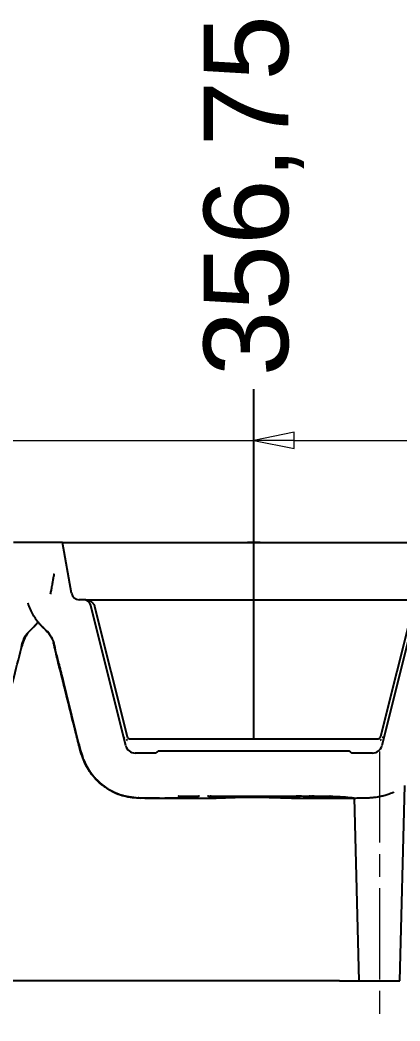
# Model space of a CAD drawing. Header units: millimetres. Extents: x 0 to 1486, y 0 to 1051.
# Drawn here: x 270.2 to 299.7, y 502.2 to 579.9 of the extents above; entities that cross this region are included whole.
import ezdxf

# ---------------------------------------------------------------- set-up
doc = ezdxf.new("R2010")
doc.units = ezdxf.units.MM
doc.header["$LTSCALE"] = 1.25
doc.linetypes.add('CHAIN', pattern=[0.3543, 0.2362, -0.0295, 0.0591, -0.0295])
for name, color, linetype, lineweight, true_color in [('Bemaßungen(DIN)', 7, 'Continuous', 5, 0x262659), ('Mittellinie(DIN)', 7, 'CHAIN', 15, 0x262659), ('Schraffur', 7, 'Continuous', 9, 0x1e1e47), ('Sichtbare Kanten(DIN)', 7, 'Continuous', 25, 0x262659)]:
    doc.layers.add(name, color=color, linetype=linetype, lineweight=lineweight, true_color=true_color)
doc.styles.add('Aktuell-DINGroßer Text', font='arial.ttf')
doc.dimstyles.new('STANDARD-DIN', dxfattribs={"dimscale": 1.25, "dimtxt": 5.25, "dimasz": 2.5, "dimexe": 3.175, "dimexo": 0, "dimgap": 0.8, "dimtad": 1, "dimrnd": 1e-08, "dimtxsty": 'Aktuell-DINGroßer Text', "dimcen": 0.09, "dimdle": 10, "dimclrd": 256, "dimclre": 256, "dimclrt": 256, "dimazin": 2, "dimtfac": 0.666667, "dimtmove": 0, "dimatfit": 3, "dimfxl": 1, "dimtolj": 1, "dimlwd": 25, "dimlwe": 25, "dimarcsym": 0})

# ---------------------------------------------------------------- blocks, each defined once
blk = doc.blocks.new('*D127')
at = {"layer": 'Bemaßungen(DIN)', "color": 250, "linetype": 'Continuous', "lineweight": 25, "true_color": 0x3f3f3f, "transparency": 16777216}
blk.add_line((288.388, 524.094), (288.388, 551.23), dxfattribs=at)
at = {"layer": 'Defpoints', "color": 0, "linetype": 'Continuous', "transparency": 16777216}
for p in [(288.388, 551.23), (645.138, 539.324), (288.388, 524.094)]:
    blk.add_point(p, dxfattribs=at)
at = {"layer": 'Bemaßungen(DIN)', "color": 179, "linetype": 'Continuous', "lineweight": 25, "true_color": 0x262659, "transparency": 16777216, "insert": (288.388, 552.23), "char_height": 6.5625, "attachment_point": 4, "rotation": 90, "style": 'Aktuell-DINGroßer Text'}
blk.add_mtext('\\A1;356,75', dxfattribs=at)
blk = doc.blocks.new('*D128')
at = {"layer": 'Bemaßungen(DIN)', "color": 250, "linetype": 'Continuous', "lineweight": 25, "true_color": 0x3f3f3f, "transparency": 16777216}
blk.add_line((254.888, 524.094), (254.888, 551.23), dxfattribs=at)
at = {"layer": 'Defpoints', "color": 0, "linetype": 'Continuous', "transparency": 16777216}
for p in [(254.888, 551.23), (645.138, 539.324), (254.888, 524.094)]:
    blk.add_point(p, dxfattribs=at)
at = {"layer": 'Bemaßungen(DIN)', "color": 179, "linetype": 'Continuous', "lineweight": 25, "true_color": 0x262659, "transparency": 16777216, "insert": (254.888, 552.23), "char_height": 6.5625, "attachment_point": 4, "rotation": 90, "style": 'Aktuell-DINGroßer Text'}
blk.add_mtext('\\A1;390,25', dxfattribs=at)
blk = doc.blocks.new('2DTransSymbol3')
at = {"layer": 'Bemaßungen(DIN)'}
for p, q in [((233.211, 438.309), (230.711, 437.809)), ((233.211, 437.309), (233.211, 438.309)), ((206.411, 437.809), (230.711, 437.809)), ((233.211, 437.809), (230.711, 437.809)), ((230.711, 437.809), (233.211, 437.309)), ((233.211, 437.809), (257.511, 437.809))]:
    blk.add_line(p, q, dxfattribs=at)
at = {"layer": 'Bemaßungen(DIN)', "flags": 128}
blk.add_lwpolyline([(233.211, 438.309), (230.711, 437.809), (233.211, 437.309), (233.211, 438.309)], dxfattribs=at)
at = {"layer": 'Bemaßungen(DIN)'}
blk.add_solid([(233.211, 438.309), (230.711, 437.809), (233.211, 437.309), (233.211, 438.309)], dxfattribs=at)

msp = doc.modelspace()

# ---------------------------------------------------------------- hatches: boundary and pattern name
at = {"layer": 'Schraffur'}
h = msp.add_hatch(dxfattribs=at)
h.set_pattern_fill('ANSI31', color=256, scale=31.75, style=0)
h.set_pattern_definition([(45, (0, 0), (-2.80633, 2.80633), [])])
h.paths.add_polyline_path([(288.488, 539.329), (288.288, 539.329), (288.288, 539.324), (288.488, 539.324)])

# ---------------------------------------------------------------- linework, layer by layer
at = {"layer": 'Mittellinie(DIN)', "ltscale": 23.990969}
msp.add_line((298.138, 523.125), (298.138, 502.199), dxfattribs=at)
at = {"layer": 'Sichtbare Kanten(DIN)'}
for p, q in [((273.538, 539.324), (269.738, 539.324)), ((273.538, 539.324), (274.326, 539.324)), ((274.232, 535.39), (273.538, 539.324)), ((274.326, 539.324), (288.238, 539.324)), ((288.888, 539.334), (287.888, 539.334)), ((287.888, 539.324), (287.888, 539.334)), ((288.238, 539.329), (288.288, 539.329)), ((288.238, 539.324), (288.238, 539.329)), ((288.288, 539.324), (288.238, 539.324)), ((288.488, 539.329), (288.288, 539.329)), ((288.288, 539.329), (288.288, 539.324)), ((288.288, 539.324), (288.488, 539.324)), ((288.488, 539.329), (288.538, 539.329)), ((288.488, 539.324), (288.488, 539.329)), ((288.538, 539.324), (288.488, 539.324)), ((288.538, 539.324), (288.538, 539.329)), ((288.538, 539.324), (302.45, 539.324)), ((288.888, 539.324), (288.888, 539.334)), ((275.151, 534.894), (274.823, 534.894)), ((275.348, 534.894), (275.151, 534.894)), ((275.348, 534.894), (275.348, 534.894)), ((275.348, 534.894), (276.509, 534.894)), ((276.509, 534.894), (300.267, 534.894)), ((278.445, 523.562), (275.733, 534.439)), ((276.028, 534.379), (278.545, 524.283)), ((300.749, 534.379), (298.232, 524.283)), ((301.044, 534.439), (298.332, 523.562)), ((278.287, 524.194), (278.387, 524.219)), ((278.787, 524.094), (297.989, 524.094)), ((298.489, 524.194), (298.389, 524.219)), ((280.768, 522.994), (279.172, 522.994)), ((295.741, 523.144), (281.036, 523.144)), ((297.604, 522.994), (296.009, 522.994)), ((299.738, 505.324), (300.109, 520.487)), ((296.191, 519.518), (296.538, 505.324)), ((295.039, 505.324), (221.238, 505.324)), ((295.039, 505.324), (296.538, 505.324)), ((296.538, 505.324), (299.738, 505.324))]:
    msp.add_line(p, q, dxfattribs=at)
for centre, radius, start, end in [((274.823, 535.494), 0.6, 190, 270), ((275.151, 534.294), 0.6, 14, 90), ((279.172, 523.744), 0.75, 194, 270), ((297.604, 523.744), 0.75, 270, 346)]:
    msp.add_arc(centre, radius, start, end, dxfattribs=at)
for centre, major_axis, start_param, end_param in [((278.577, 524.226), (-0.103, 0.228), 1.992369, 2.529584), ((298.199, 524.226), (0.103, 0.228), 3.753602, 4.290815)]:
    msp.add_ellipse(centre, major_axis=major_axis, ratio=0.641959, start_param=start_param, end_param=end_param, dxfattribs=at)
for points, knots in [([(272.869, 536.88), (272.869, 536.88), (272.869, 536.879), (272.869, 536.879), (272.869, 536.879), (272.869, 536.879), (272.869, 536.878), (272.863, 536.846), (272.857, 536.814), (272.841, 536.719), (272.83, 536.658), (272.811, 536.552), (272.803, 536.506), (272.774, 536.339), (272.756, 536.239), (272.718, 536.017), (272.696, 535.894), (272.664, 535.721), (272.656, 535.68), (272.626, 535.527), (272.605, 535.423), (272.584, 535.324)], [0, 0, 0, 0, 0.000019, 0.000019, 0.0000571, 0.0000571, 0.0002093, 0.0002093, 0.0099668, 0.0099668, 0.0296806, 0.0296806, 0.0471905, 0.0471905, 0.0975003, 0.0975003, 0.1643421, 0.1643421, 0.1866189, 0.1866189, 0.2465886, 0.2465886, 0.2465886, 0.2465886]), ([(237.192, 535.324), (237.276, 534.927), (237.407, 534.412), (237.961, 533.312), (238.32, 532.943), (238.756, 532.507), (238.939, 532.329), (239.352, 531.737), (239.362, 531.412), (240.038, 528.745), (240.484, 526.935), (241.11, 524.46), (241.255, 523.785), (241.644, 522.476), (241.871, 521.965), (242.54, 521.026), (242.977, 520.584), (244.193, 519.804), (244.793, 519.657), (246.261, 519.403), (247.373, 519.552), (248.508, 519.646), (248.692, 519.632), (252.607, 519.643), (255.052, 519.635), (258.106, 519.638), (258.717, 519.637), (260.664, 519.637), (261.086, 519.644), (262.402, 519.576), (263.184, 519.417), (264.913, 519.619), (265.448, 519.775), (266.328, 520.267), (266.833, 520.601), (267.786, 521.709), (268.068, 522.368), (268.418, 523.376), (268.721, 524.657), (269.502, 527.809), (269.598, 528.182), (269.918, 529.461), (270.142, 530.324), (270.403, 531.437), (270.466, 531.68), (270.816, 532.415), (271.194, 532.6), (271.641, 533.164)], [-7.687219, -7.687219, -7.687219, -7.687219, -7.523587, -7.523587, -7.333281, -7.333281, -7.199785, -7.199785, -6.943452, -6.943452, -6.405843, -6.405843, -6.206899, -6.206899, -6.012019, -6.012019, -5.828525, -5.828525, -5.605555, -5.605555, -4.981459, -4.981459, -4.534968, -4.534968, -3.792526, -3.792526, -3.607212, -3.607212, -3.201074, -3.201074, -2.373996, -2.373996, -1.869915, -1.869915, -1.563427, -1.563427, -1.21117, -1.21117, -0.800178, -0.800178, -0.6425, -0.6425, -0.313232, -0.313232, -0.2205, -0.2205, -0.002297, -0.002297, -0.002297, -0.002297]), ([(271.63, 533.159), (271.466, 533.363), (271.278, 533.666), (271.081, 534.072), (271.015, 534.221), (270.937, 534.427), (270.923, 534.467), (270.899, 534.536), (270.888, 534.567), (270.875, 534.606), (270.873, 534.613), (270.87, 534.622), (270.87, 534.624), (270.869, 534.628), (270.868, 534.628), (270.868, 534.63), (270.868, 534.63), (270.867, 534.631), (270.867, 534.631), (270.867, 534.632), (270.867, 534.632), (270.867, 534.632), (270.867, 534.632), (270.867, 534.632), (270.867, 534.632), (270.867, 534.632)], [6.516866, 6.516866, 6.516866, 6.516866, 6.8465991, 6.8465991, 7.0138911, 7.0138911, 7.0533015, 7.0533015, 7.0828646, 7.0828646, 7.0884068, 7.0884068, 7.090485, 7.090485, 7.0912873, 7.0912873, 7.0916885, 7.0916885, 7.091889, 7.091889, 7.0919893, 7.0919893, 7.0920395, 7.0920395, 7.0920645, 7.0920645, 7.0920645, 7.0920645]), ([(275.348, 534.894), (275.417, 534.894), (275.486, 534.884), (275.616, 534.843), (275.677, 534.813), (275.789, 534.735), (275.84, 534.687), (275.939, 534.57), (275.987, 534.498), (276.02, 534.406), (276.024, 534.393), (276.028, 534.379)], [0, 0, 0, 0, 0.0206505, 0.0206505, 0.04066916, 0.04066916, 0.06156667, 0.06156667, 0.08663742, 0.08663742, 0.09083953, 0.09083953, 0.09083953, 0.09083953]), ([(271.587, 533.088), (271.57, 533.068), (271.535, 533.028), (271.484, 532.971), (271.469, 532.956), (271.369, 532.851), (271.35, 532.832), (271.321, 532.803), (271.318, 532.8), (271.31, 532.791)], [0, 0, 0, 0, 0.095162, 0.095162, 0.273817, 0.273817, 0.809889, 0.809889, 1.094998, 1.094998, 1.094998, 1.094998]), ([(271.64, 533.152), (271.64, 533.152), (271.64, 533.152), (271.641, 533.158), (271.641, 533.163), (271.641, 533.164)], [12.2755904, 12.2755904, 12.2755904, 12.2755904, 12.3506044, 12.3506044, 12.9651301, 12.9651301, 12.9651301, 12.9651301]), ([(271.641, 533.164), (271.808, 532.957), (271.963, 532.8), (272.261, 532.502), (272.442, 532.325), (272.852, 531.735), (272.882, 531.382), (273.1, 530.457), (273.185, 530.154), (273.39, 529.37), (273.444, 529.114), (273.887, 527.344), (274.164, 526.223), (274.591, 524.536), (274.721, 523.963), (275.043, 522.772), (275.231, 522.253), (275.837, 521.258), (276.254, 520.79), (277.42, 519.927), (278.018, 519.744), (278.722, 519.561), (279.182, 519.513), (279.62, 519.501)], [-0.51025608, -0.51025608, -0.51025608, -0.51025608, -0.50693513, -0.50693513, -0.50195771, -0.50195771, -0.49239548, -0.49239548, -0.48754692, -0.48754692, -0.47999847, -0.47999847, -0.46699059, -0.46699059, -0.46038196, -0.46038196, -0.45309301, -0.45309301, -0.44570723, -0.44570723, -0.43629445, -0.43629445, -0.42093225, -0.42093225, -0.42093225, -0.42093225]), ([(272.106, 532.657), (272.069, 532.694), (271.962, 532.801), (271.889, 532.875), (271.856, 532.906), (271.781, 532.988)], [0, 0, 0, 0, 0.830661, 0.830661, 1.095169, 1.095169, 1.095169, 1.095169]), ([(270.862, 532.333), (270.843, 532.307), (270.823, 532.281), (270.772, 532.208), (270.739, 532.158), (270.664, 532.032), (270.621, 531.951), (270.545, 531.789), (270.511, 531.707), (270.439, 531.515), (270.403, 531.403), (270.364, 531.261), (270.355, 531.23), (270.348, 531.2)], [12.2833561, 12.2833561, 12.2833561, 12.2833561, 12.2997501, 12.2997501, 12.3234645, 12.3234645, 12.3524494, 12.3524494, 12.3787584, 12.3787584, 12.4139626, 12.4139626, 12.4236431, 12.4236431, 12.4236431, 12.4236431]), ([(270.712, 532.143), (270.624, 532.005), (270.539, 531.83), (270.424, 531.482), (270.393, 531.374), (270.362, 531.26)], [0.20660695, 0.20660695, 0.20660695, 0.20660695, 0.26852783, 0.26852783, 0.29283021, 0.29283021, 0.29283021, 0.29283021]), ([(272.638, 532.038), (272.613, 532.084), (272.585, 532.129), (272.44, 532.343), (272.29, 532.492), (272.073, 532.698), (272.01, 532.757), (271.948, 532.817)], [3.34449224, 3.34449224, 3.34449224, 3.34449224, 3.35254136, 3.35254136, 3.383668, 3.383668, 3.39659002, 3.39659002, 3.39659002, 3.39659002]), ([(270.62, 531.997), (270.62, 531.997), (270.606, 531.97), (270.592, 531.942), (270.589, 531.937), (270.589, 531.937)], [0.0348995, 0.0348995, 0.0348995, 0.0348995, 0.5477265, 0.5477265, 0.6016797, 0.6016797, 0.6016797, 0.6016797]), ([(272.675, 531.973), (272.675, 531.973), (272.66, 532.001), (272.652, 532.015), (272.649, 532.02), (272.649, 532.02)], [0.5841657, 0.5841657, 0.5841657, 0.5841657, 0.9671871, 0.9671871, 1.0655927, 1.0655927, 1.0655927, 1.0655927]), ([(272.743, 531.826), (272.743, 531.826), (272.743, 531.827), (272.737, 531.84), (272.723, 531.874), (272.692, 531.94), (272.684, 531.955), (272.676, 531.972), (272.674, 531.976), (272.672, 531.979)], [0.2897844, 0.2897844, 0.2897844, 0.2897844, 0.2976946, 0.2976946, 0.3418645, 0.3418645, 0.4055819, 0.4055819, 0.4342417, 0.4342417, 0.4342417, 0.4342417]), ([(272.964, 531.047), (272.964, 531.047), (272.964, 531.047), (272.952, 531.098), (272.94, 531.153), (272.906, 531.296), (272.881, 531.397), (272.852, 531.505), (272.843, 531.534), (272.833, 531.569), (272.83, 531.579), (272.828, 531.584), (272.828, 531.585), (272.828, 531.585)], [3.1214054, 3.1214054, 3.1214054, 3.1214054, 3.1214902, 3.1214902, 3.1511716, 3.1511716, 3.1956554, 3.1956554, 3.215812, 3.215812, 3.2302688, 3.2302688, 3.2348622, 3.2348622, 3.2348622, 3.2348622]), ([(272.997, 530.896), (272.995, 530.909), (272.982, 530.964), (272.971, 531.017), (272.969, 531.024), (272.969, 531.024)], [0, 0, 0, 0, 0.11353, 0.11353, 0.167424, 0.167424, 0.167424, 0.167424]), ([(273.409, 529.233), (273.304, 529.634), (273.191, 530.044), (273.085, 530.514), (273.07, 530.583), (273.055, 530.652)], [2.9508915, 2.9508915, 2.9508915, 2.9508915, 3.0767746, 3.0767746, 3.0986471, 3.0986471, 3.0986471, 3.0986471]), ([(276.848, 520.347), (276.76, 520.409), (276.678, 520.471), (276.094, 520.942), (275.692, 521.435), (275.156, 522.419), (274.993, 522.904), (274.714, 523.99), (274.7, 524.077), (274.107, 526.409), (273.742, 527.899), (273.273, 529.777), (273.178, 530.167), (273.083, 530.557)], [2.3383018, 2.3383018, 2.3383018, 2.3383018, 2.3778114, 2.3778114, 2.6444539, 2.6444539, 2.8775445, 2.8775445, 2.9992534, 2.9992534, 3.2136844, 3.2136844, 3.2697329, 3.2697329, 3.2697329, 3.2697329]), ([(276.597, 520.542), (276.551, 520.579), (276.505, 520.618), (276.34, 520.761), (276.224, 520.872), (275.845, 521.275), (275.609, 521.599), (275.183, 522.376), (275.025, 522.842), (274.784, 523.711), (274.691, 524.117), (274.425, 525.19), (274.252, 525.864), (273.911, 527.246), (273.734, 527.947), (273.514, 528.834), (273.469, 529.014), (273.378, 529.383), (273.331, 529.575), (273.253, 529.886), (273.222, 530.006), (273.195, 530.115)], [1.956144, 1.956144, 1.956144, 1.956144, 1.974142, 1.974142, 2.021994, 2.021994, 2.140247, 2.140247, 2.287638, 2.287638, 2.412187, 2.412187, 2.621433, 2.621433, 2.841051, 2.841051, 2.896503, 2.896503, 2.955196, 2.955196, 2.993506, 2.993506, 2.993506, 2.993506]), ([(276.493, 520.629), (276.476, 520.644), (276.457, 520.66), (276.404, 520.708), (276.387, 520.724), (276.349, 520.758), (276.333, 520.773), (276.293, 520.811), (276.269, 520.834), (276.225, 520.878), (276.208, 520.895), (276.174, 520.93), (276.155, 520.949), (276.117, 520.989), (276.098, 521.01), (276.041, 521.072), (276.005, 521.113), (275.906, 521.23), (275.847, 521.303), (275.703, 521.494), (275.623, 521.61), (275.516, 521.785), (275.49, 521.829), (275.41, 521.97), (275.356, 522.073), (275.26, 522.275), (275.215, 522.377), (275.05, 522.788), (274.952, 523.106), (274.831, 523.557), (274.796, 523.695), (274.732, 523.958), (274.701, 524.086), (274.643, 524.325), (274.612, 524.45), (274.538, 524.743), (274.495, 524.913), (274.353, 525.477), (274.254, 525.871), (274.113, 526.438), (274.071, 526.61), (273.992, 526.93), (273.955, 527.079), (273.895, 527.323), (273.871, 527.417), (273.815, 527.64), (273.784, 527.765), (273.729, 527.981), (273.706, 528.072), (273.665, 528.231), (273.648, 528.298), (273.617, 528.421), (273.603, 528.477), (273.577, 528.582), (273.565, 528.633), (273.531, 528.768), (273.511, 528.849), (273.454, 529.085), (273.418, 529.238), (273.368, 529.439), (273.362, 529.463), (273.353, 529.501), (273.35, 529.515), (273.343, 529.541), (273.34, 529.555), (273.33, 529.594), (273.324, 529.618), (273.308, 529.682), (273.299, 529.718), (273.274, 529.815), (273.261, 529.863), (273.238, 529.952), (273.228, 529.988), (273.215, 530.04), (273.21, 530.056), (273.209, 530.061)], [0, 0, 0, 0, 0.082924, 0.082924, 0.113058, 0.113058, 0.130031, 0.130031, 0.146789, 0.146789, 0.155138, 0.155138, 0.163507, 0.163507, 0.171886, 0.171886, 0.188731, 0.188731, 0.222119, 0.222119, 0.275287, 0.275287, 0.292074, 0.292074, 0.325981, 0.325981, 0.359154, 0.359154, 0.459188, 0.459188, 0.501882, 0.501882, 0.540647, 0.540647, 0.579251, 0.579251, 0.631571, 0.631571, 0.753978, 0.753978, 0.807055, 0.807055, 0.85353, 0.85353, 0.882297, 0.882297, 0.924167, 0.924167, 0.955494, 0.955494, 0.976871, 0.976871, 0.993705, 0.993705, 1.01053, 1.01053, 1.043767, 1.043767, 1.103749, 1.103749, 1.111418, 1.111418, 1.115585, 1.115585, 1.119757, 1.119757, 1.128196, 1.128196, 1.144983, 1.144983, 1.178506, 1.178506, 1.21889, 1.21889, 1.258056, 1.258056, 1.258056, 1.258056]), ([(273.568, 528.619), (273.548, 528.699), (273.528, 528.778), (273.482, 528.968), (273.455, 529.078), (273.41, 529.264), (273.391, 529.339), (273.361, 529.461), (273.35, 529.507), (273.328, 529.598), (273.316, 529.643), (273.298, 529.716), (273.291, 529.744), (273.273, 529.814), (273.263, 529.853), (273.244, 529.927), (273.235, 529.962), (273.225, 529.999), (273.224, 530.004), (273.223, 530.008)], [6.9732286, 6.9732286, 6.9732286, 6.9732286, 6.9980493, 6.9980493, 7.0340802, 7.0340802, 7.058083, 7.058083, 7.0722017, 7.0722017, 7.0861592, 7.0861592, 7.0952736, 7.0952736, 7.1101648, 7.1101648, 7.1263434, 7.1263434, 7.1286281, 7.1286281, 7.1286281, 7.1286281]), ([(276.641, 520.507), (276.518, 520.604), (276.398, 520.708), (276.177, 520.922), (276.075, 521.03), (275.856, 521.286), (275.741, 521.437), (275.403, 521.943), (275.221, 522.331), (274.951, 523.088), (274.848, 523.48), (274.643, 524.315), (274.534, 524.758), (274.33, 525.562), (274.241, 525.919), (273.998, 526.9), (273.841, 527.536), (273.682, 528.167), (273.676, 528.19), (273.67, 528.214)], [6.0852042, 6.0852042, 6.0852042, 6.0852042, 6.1351109, 6.1351109, 6.1792562, 6.1792562, 6.236206, 6.236206, 6.3616531, 6.3616531, 6.4812265, 6.4812265, 6.6196747, 6.6196747, 6.7304673, 6.7304673, 6.9237466, 6.9237466, 6.9312045, 6.9312045, 6.9312045, 6.9312045]), ([(278.545, 524.283), (278.551, 524.257), (278.562, 524.232), (278.591, 524.187), (278.609, 524.167), (278.65, 524.133), (278.673, 524.12), (278.723, 524.101), (278.75, 524.095), (278.78, 524.094), (278.784, 524.094), (278.787, 524.094)], [0, 0, 0, 0, 0.0080009, 0.0080009, 0.01597702, 0.01597702, 0.02393362, 0.02393362, 0.03189668, 0.03189668, 0.03302102, 0.03302102, 0.03302102, 0.03302102]), ([(297.989, 524.094), (298.016, 524.094), (298.043, 524.098), (298.093, 524.115), (298.117, 524.128), (298.16, 524.159), (298.179, 524.179), (298.209, 524.223), (298.221, 524.247), (298.23, 524.276), (298.231, 524.28), (298.232, 524.283)], [0, 0, 0, 0, 0.00800071, 0.00800071, 0.01597675, 0.01597675, 0.02393328, 0.02393328, 0.03189641, 0.03189641, 0.03302102, 0.03302102, 0.03302102, 0.03302102]), ([(280.845, 523.03), (280.84, 523.023), (280.834, 523.018), (280.821, 523.008), (280.814, 523.004), (280.793, 522.996), (280.78, 522.994), (280.768, 522.994)], [-0.008074754, -0.008074754, -0.008074754, -0.008074754, -0.005897965, -0.005897965, -0.003720861, -0.003720861, -0.000004968, -0.000004968, -0.000004968, -0.000004968]), ([(280.881, 523.072), (280.875, 523.065), (280.869, 523.058), (280.857, 523.044), (280.851, 523.037), (280.845, 523.03)], [-0.005590255, -0.005590255, -0.005590255, -0.005590255, -0.002793482, -0.002793482, 0, 0, 0, 0]), ([(281.036, 523.144), (281.019, 523.144), (281.003, 523.142), (280.971, 523.134), (280.956, 523.128), (280.917, 523.108), (280.897, 523.091), (280.881, 523.072)], [-0.01603852, -0.01603852, -0.01603852, -0.01603852, -0.01167072, -0.01167072, -0.00732242, -0.00732242, -0.00000056, -0.00000056, -0.00000056, -0.00000056]), ([(295.895, 523.072), (295.885, 523.085), (295.873, 523.096), (295.847, 523.115), (295.833, 523.123), (295.792, 523.139), (295.766, 523.144), (295.741, 523.144)], [-0.01614564, -0.01614564, -0.01614564, -0.01614564, -0.01179334, -0.01179334, -0.00744309, -0.00744309, -0.00000054, -0.00000054, -0.00000054, -0.00000054]), ([(295.931, 523.03), (295.925, 523.037), (295.919, 523.044), (295.907, 523.058), (295.901, 523.065), (295.895, 523.072)], [-0.005625762, -0.005625762, -0.005625762, -0.005625762, -0.002811065, -0.002811065, -0.000011557, -0.000011557, -0.000011557, -0.000011557]), ([(296.009, 522.994), (296.001, 522.994), (295.993, 522.995), (295.977, 522.999), (295.969, 523.002), (295.95, 523.012), (295.939, 523.02), (295.931, 523.03)], [-0.007980929, -0.007980929, -0.007980929, -0.007980929, -0.005820159, -0.005820159, -0.003652784, -0.003652784, 0, 0, 0, 0]), ([(286.184, 519.498), (285.534, 519.475), (284.883, 519.463), (283.821, 519.458), (283.353, 519.459), (282.402, 519.463), (281.912, 519.463), (280.851, 519.466), (280.28, 519.46), (279.224, 519.496), (278.736, 519.545), (278.142, 519.705), (278.016, 519.745), (277.704, 519.861), (277.534, 519.939), (277.234, 520.098), (277.096, 520.18), (276.922, 520.296), (276.885, 520.321), (276.849, 520.347)], [0, 0, 0, 0, 0.1956197, 0.1956197, 0.3344143, 0.3344143, 0.4811936, 0.4811936, 0.6528034, 0.6528034, 0.7979836, 0.7979836, 0.837418, 0.837418, 0.9004023, 0.9004023, 0.9542544, 0.9542544, 0.9686447, 0.9686447, 0.9686447, 0.9686447]), ([(277.41, 520.011), (277.374, 520.029), (277.337, 520.049), (277.293, 520.073), (277.28, 520.08), (277.261, 520.091), (277.253, 520.096), (277.237, 520.105), (277.232, 520.107), (277.229, 520.109), (277.229, 520.109), (277.229, 520.109)], [9.13161667, 9.13161667, 9.13161667, 9.13161667, 9.14407381, 9.14407381, 9.14984162, 9.14984162, 9.15558116, 9.15558116, 9.16706802, 9.16706802, 9.1728936, 9.1728936, 9.1728936, 9.1728936]), ([(277.529, 519.952), (277.529, 519.952), (277.529, 519.952), (277.526, 519.953), (277.507, 519.962), (277.476, 519.977)], [9.36376173, 9.36376173, 9.36376173, 9.36376173, 9.36832134, 9.36832134, 9.41838987, 9.41838987, 9.41838987, 9.41838987]), ([(299.243, 519.948), (299.243, 519.948), (299.242, 519.948), (299.241, 519.948), (299.24, 519.947), (299.237, 519.946), (299.236, 519.945), (299.231, 519.943), (299.227, 519.941), (299.183, 519.921), (299.142, 519.902), (299.035, 519.857), (298.967, 519.83), (298.848, 519.787), (298.798, 519.77), (298.689, 519.734), (298.631, 519.717), (298.46, 519.669), (298.352, 519.643), (298.151, 519.6), (298.057, 519.583), (297.901, 519.558), (297.842, 519.549), (297.731, 519.535), (297.679, 519.529), (297.534, 519.514), (297.439, 519.507), (297.269, 519.497), (297.191, 519.493), (297.029, 519.488), (296.947, 519.486), (296.836, 519.484), (296.796, 519.484), (296.716, 519.483), (296.681, 519.483), (296.626, 519.483), (296.61, 519.483), (296.604, 519.483), (296.604, 519.483), (296.604, 519.483)], [0, 0, 0, 0, 0.0000906, 0.0000906, 0.0004532, 0.0004532, 0.0009268, 0.0009268, 0.0021896, 0.0021896, 0.0156632, 0.0156632, 0.0374084, 0.0374084, 0.0536189, 0.0536189, 0.0737905, 0.0737905, 0.1157719, 0.1157719, 0.1506637, 0.1506637, 0.1703246, 0.1703246, 0.186279, 0.186279, 0.2142068, 0.2142068, 0.2384291, 0.2384291, 0.2687624, 0.2687624, 0.290449, 0.290449, 0.3221117, 0.3221117, 0.3617254, 0.3617254, 0.3698039, 0.3698039, 0.3698039, 0.3698039]), ([(279.751, 519.489), (279.714, 519.49), (279.677, 519.491), (279.392, 519.501), (279.137, 519.519), (278.65, 519.587), (278.422, 519.633), (278.201, 519.696)], [5.5972537, 5.5972537, 5.5972537, 5.5972537, 5.608702, 5.608702, 5.6864222, 5.6864222, 5.7561798, 5.7561798, 5.7561798, 5.7561798]), ([(278.983, 519.547), (278.983, 519.547), (278.983, 519.547), (278.979, 519.548), (278.966, 519.549), (278.937, 519.553), (278.92, 519.555), (278.847, 519.565), (278.778, 519.575), (278.64, 519.597), (278.58, 519.608), (278.477, 519.629), (278.439, 519.637), (278.398, 519.647)], [8.9079195, 8.9079195, 8.9079195, 8.9079195, 8.9095216, 8.9095216, 8.9210465, 8.9210465, 8.9336921, 8.9336921, 8.9717892, 8.9717892, 9.0038066, 9.0038066, 9.0208275, 9.0208275, 9.0208275, 9.0208275]), ([(280.243, 519.481), (280.203, 519.481), (280.161, 519.481), (280.079, 519.481), (280.038, 519.482), (279.963, 519.483), (279.929, 519.484), (279.841, 519.486), (279.784, 519.488), (279.688, 519.492), (279.646, 519.494), (279.565, 519.498), (279.525, 519.5), (279.461, 519.504), (279.434, 519.506), (279.409, 519.508)], [0, 0, 0, 0, 0.01476726, 0.01476726, 0.0277971, 0.0277971, 0.03796662, 0.03796662, 0.05454259, 0.05454259, 0.06835464, 0.06835464, 0.08406172, 0.08406172, 0.0958949, 0.0958949, 0.0958949, 0.0958949]), ([(279.651, 519.496), (279.651, 519.496), (279.651, 519.496), (279.649, 519.496), (279.64, 519.497), (279.62, 519.497)], [0.38590046, 0.38590046, 0.38590046, 0.38590046, 0.38989904, 0.38989904, 0.43130363, 0.43130363, 0.43130363, 0.43130363]), ([(280.709, 519.49), (280.709, 519.49), (280.705, 519.49), (280.684, 519.49), (280.663, 519.489), (280.599, 519.488), (280.557, 519.486), (280.428, 519.483), (280.341, 519.482), (280.243, 519.481)], [0.4648362, 0.4648362, 0.4648362, 0.4648362, 0.4897569, 0.4897569, 0.5260625, 0.5260625, 0.5594295, 0.5594295, 0.5965183, 0.5965183, 0.5965183, 0.5965183]), ([(282.636, 519.5), (282.636, 519.5), (282.633, 519.5), (282.617, 519.499), (282.598, 519.499), (282.542, 519.497), (282.502, 519.496), (282.392, 519.493), (282.317, 519.491), (282.066, 519.486), (281.88, 519.483), (281.625, 519.48), (281.554, 519.479), (281.39, 519.478), (281.292, 519.478), (281.109, 519.478), (281.024, 519.479), (280.87, 519.48), (280.799, 519.48), (280.61, 519.481), (280.487, 519.482), (280.362, 519.482)], [5.2366356, 5.2366356, 5.2366356, 5.2366356, 5.2465098, 5.2465098, 5.2644865, 5.2644865, 5.2865526, 5.2865526, 5.3191691, 5.3191691, 5.3928074, 5.3928074, 5.4204387, 5.4204387, 5.4513361, 5.4513361, 5.4762125, 5.4762125, 5.4982807, 5.4982807, 5.5355384, 5.5355384, 5.5355384, 5.5355384]), ([(282.548, 519.639), (282.548, 519.639), (282.548, 519.639), (282.548, 519.639), (282.548, 519.639), (282.548, 519.639), (282.548, 519.639), (282.548, 519.639), (282.548, 519.639), (282.537, 519.639), (282.531, 519.639), (282.524, 519.639), (282.522, 519.639), (282.522, 519.639)], [0, 0, 0, 0, 0.00002241, 0.00002241, 0.00006723, 0.00006723, 0.00015686, 0.00015686, 0.00031537, 0.00031537, 0.01568619, 0.01568619, 0.0285458, 0.0285458, 0.0285458, 0.0285458]), ([(284.177, 519.638), (284.177, 519.638), (284.175, 519.638), (284.162, 519.638), (284.144, 519.638), (284.113, 519.637), (284.108, 519.637), (284.101, 519.637), (284.099, 519.637), (284.097, 519.637), (284.096, 519.637), (284.096, 519.637), (284.096, 519.637), (284.096, 519.637), (284.096, 519.637), (284.096, 519.637)], [0.46679515, 0.46679515, 0.46679515, 0.46679515, 0.47943248, 0.47943248, 0.50341162, 0.50341162, 0.50767928, 0.50767928, 0.50927938, 0.50927938, 0.50963792, 0.50963792, 0.50968273, 0.50968273, 0.50970514, 0.50970514, 0.50970514, 0.50970514]), ([(284.881, 519.638), (284.881, 519.638), (284.881, 519.638), (284.88, 519.638), (284.88, 519.638), (284.88, 519.638), (284.88, 519.638), (284.878, 519.638), (284.877, 519.638), (284.871, 519.638), (284.868, 519.638), (284.854, 519.638), (284.846, 519.638), (284.817, 519.638), (284.805, 519.638), (284.801, 519.638), (284.8, 519.638), (284.8, 519.638)], [0, 0, 0, 0, 0.00003504, 0.00003504, 0.00010512, 0.00010512, 0.00024527, 0.00024527, 0.00140739, 0.00140739, 0.00450669, 0.00450669, 0.01277746, 0.01277746, 0.03639185, 0.03639185, 0.04159942, 0.04159942, 0.04159942, 0.04159942]), ([(284.881, 519.638), (285.33, 519.638), (285.957, 519.637), (289.494, 519.636), (290.955, 519.637), (291.992, 519.638)], [-0.33326043, -0.33326043, -0.33326043, -0.33326043, -0.30511659, -0.30511659, -0.26414584, -0.26414584, -0.26414584, -0.26414584]), ([(285.47, 519.628), (285.408, 519.629), (285.347, 519.629), (285.25, 519.631), (285.214, 519.632), (285.152, 519.633), (285.125, 519.633), (285.073, 519.634), (285.048, 519.634), (285.013, 519.635), (285, 519.635), (284.99, 519.635)], [0, 0, 0, 0, 0.01837822, 0.01837822, 0.02916236, 0.02916236, 0.03795434, 0.03795434, 0.04820772, 0.04820772, 0.05585973, 0.05585973, 0.05585973, 0.05585973]), ([(291.876, 519.635), (291.876, 519.635), (291.846, 519.635), (291.782, 519.634), (291.758, 519.634), (291.709, 519.634), (291.689, 519.633), (291.64, 519.633), (291.609, 519.632), (291.548, 519.631), (291.516, 519.631), (291.44, 519.63), (291.394, 519.63), (291.259, 519.628), (291.17, 519.627), (290.815, 519.624), (290.549, 519.623), (289.689, 519.621), (289.095, 519.623), (287.885, 519.622), (287.265, 519.622), (286.255, 519.623), (285.864, 519.623), (285.47, 519.628)], [0.9328222, 0.9328222, 0.9328222, 0.9328222, 0.9697244, 0.9697244, 0.9851463, 0.9851463, 0.9933189, 0.9933189, 1.0032491, 1.0032491, 1.012694, 1.012694, 1.0262518, 1.0262518, 1.053343, 1.053343, 1.134498, 1.134498, 1.3121557, 1.3121557, 1.4975808, 1.4975808, 1.6159214, 1.6159214, 1.6159214, 1.6159214]), ([(290.616, 519.499), (290.523, 519.502), (290.43, 519.505), (288.164, 519.579), (287.144, 519.534), (286.184, 519.499)], [0.4999675, 0.4999675, 0.4999675, 0.4999675, 0.5269155, 0.5269155, 1.1553085, 1.1553085, 1.1553085, 1.1553085]), ([(295.882, 519.467), (295.489, 519.465), (295.096, 519.464), (294.407, 519.463), (294.112, 519.462), (293.368, 519.459), (292.915, 519.459), (291.884, 519.463), (291.248, 519.476), (290.616, 519.498)], [0, 0, 0, 0, 0.118013, 0.118013, 0.2065316, 0.2065316, 0.3414856, 0.3414856, 0.5316726, 0.5316726, 0.5316726, 0.5316726]), ([(293.079, 519.637), (293.043, 519.636), (293.008, 519.636), (292.83, 519.633), (292.688, 519.632), (292.331, 519.632), (292.115, 519.634), (291.829, 519.636), (291.754, 519.637), (291.679, 519.637)], [1.6103547, 1.6103547, 1.6103547, 1.6103547, 1.6210768, 1.6210768, 1.6641766, 1.6641766, 1.7288382, 1.7288382, 1.7514831, 1.7514831, 1.7514831, 1.7514831]), ([(292.08, 519.637), (292.08, 519.637), (292.07, 519.637), (292.038, 519.637), (292.021, 519.637), (291.998, 519.637), (291.997, 519.637), (291.995, 519.637), (291.994, 519.637), (291.993, 519.637), (291.993, 519.637), (291.992, 519.637)], [0.95637105, 0.95637105, 0.95637105, 0.95637105, 0.98133245, 0.98133245, 0.99932381, 0.99932381, 1.00064491, 1.00064491, 1.00120553, 1.00120553, 1.00148584, 1.00148584, 1.00148584, 1.00148584]), ([(292.787, 519.637), (292.728, 519.637), (292.688, 519.637), (292.68, 519.637), (292.68, 519.637), (292.68, 519.637)], [0, 0, 0, 0, 0.03997387, 0.03997387, 0.04489378, 0.04489378, 0.04489378, 0.04489378]), ([(292.787, 519.639), (293.82, 519.64), (294.258, 519.64), (295.405, 519.624), (295.737, 519.555), (296.191, 519.518)], [-0.2523529, -0.2523529, -0.2523529, -0.2523529, -0.2000156, -0.2000156, -0.0368116, -0.0368116, -0.0368116, -0.0368116]), ([(296.192, 519.481), (296.112, 519.48), (296.033, 519.48), (295.909, 519.479), (295.866, 519.479), (295.782, 519.479), (295.742, 519.479), (295.65, 519.478), (295.599, 519.479), (295.507, 519.479), (295.463, 519.479), (295.362, 519.48), (295.305, 519.48), (295.131, 519.481), (295.01, 519.482), (294.688, 519.486), (294.48, 519.489), (294.265, 519.495), (294.225, 519.496), (294.164, 519.498), (294.142, 519.499), (294.103, 519.5), (294.09, 519.501), (294.09, 519.501)], [0, 0, 0, 0, 0.0262971, 0.0262971, 0.0397195, 0.0397195, 0.0517702, 0.0517702, 0.0671863, 0.0671863, 0.0820696, 0.0820696, 0.1045755, 0.1045755, 0.1543658, 0.1543658, 0.2290397, 0.2290397, 0.2483997, 0.2483997, 0.2636871, 0.2636871, 0.2847052, 0.2847052, 0.2847052, 0.2847052]), ([(296.192, 519.481), (296.19, 519.479), (296.184, 519.478), (296.155, 519.474), (296.125, 519.472), (296.032, 519.469), (295.964, 519.467), (295.882, 519.467)], [0.3471977, 0.3471977, 0.3471977, 0.3471977, 0.36782279, 0.36782279, 0.40151908, 0.40151908, 0.4420516, 0.4420516, 0.4420516, 0.4420516]), ([(296.787, 519.486), (296.787, 519.486), (296.787, 519.486), (296.785, 519.486), (296.779, 519.485), (296.757, 519.485), (296.746, 519.485), (296.719, 519.484), (296.705, 519.483), (296.671, 519.483), (296.651, 519.482), (296.598, 519.481), (296.563, 519.48), (296.504, 519.48), (296.482, 519.479), (296.432, 519.479), (296.404, 519.479), (296.318, 519.478), (296.259, 519.478), (296.201, 519.478), (296.196, 519.478), (296.192, 519.479)], [0.5101509, 0.5101509, 0.5101509, 0.5101509, 0.5156178, 0.5156178, 0.5409755, 0.5409755, 0.5551135, 0.5551135, 0.5648888, 0.5648888, 0.5741104, 0.5741104, 0.58562, 0.58562, 0.592481, 0.592481, 0.6006421, 0.6006421, 0.6184755, 0.6184755, 0.6198603, 0.6198603, 0.6198603, 0.6198603])]:
    msp.add_open_spline(points, degree=3, knots=knots, dxfattribs=at)
for points in [[(271.64, 533.152), (271.622, 533.13), (271.605, 533.108), (271.587, 533.088)], [(270.317, 531.068), (270.317, 531.068), (270.317, 531.068), (270.317, 531.068)], [(270.336, 531.153), (270.329, 531.123), (270.325, 531.107), (270.325, 531.107)], [(273.075, 530.589), (273.041, 530.728), (273.008, 530.866), (272.974, 531.005)], [(272.994, 530.913), (272.994, 530.913), (272.99, 530.932), (272.982, 530.964)], [(278.545, 524.283), (278.545, 524.283), (278.545, 524.283), (278.545, 524.283)], [(278.787, 524.094), (278.787, 524.094), (278.787, 524.094), (278.787, 524.094)], [(297.989, 524.094), (297.989, 524.094), (297.989, 524.094), (297.989, 524.094)], [(298.232, 524.283), (298.232, 524.283), (298.232, 524.283), (298.232, 524.283)], [(278.235, 519.688), (278.197, 519.698), (278.177, 519.704), (278.177, 519.704)], [(282.548, 519.639), (283.097, 519.645), (283.672, 519.638), (284.096, 519.638)], [(294.313, 519.638), (294.313, 519.638), (294.309, 519.638), (294.3, 519.638)], [(296.192, 519.488), (296.162, 519.489), (296.147, 519.489), (296.147, 519.489)]]:
    msp.add_open_spline(points, degree=3, dxfattribs=at)

# ---------------------------------------------------------------- block references
at = {"layer": 'Bemaßungen(DIN)', "xscale": 1.25, "yscale": 1.25, "zscale": 1.25}
msp.add_blockref('2DTransSymbol3', (0, 0), dxfattribs=at)

# ---------------------------------------------------------------- dimensions: what is measured, and where the dimension line sits
at = {"layer": 'Bemaßungen(DIN)', "color": 250, "linetype": 'Continuous', "lineweight": 25, "true_color": 0x3f3f3f}
for feature_location, picture, middle in [((254.888, 524.094), '*D128', (254.888, 565.874)), ((288.388, 524.094), '*D127', (288.388, 565.874))]:
    dim = msp.add_ordinate_dim(feature_location=feature_location, offset=(0, 27.136), dtype=1, origin=(645.138, 539.324), dimstyle='STANDARD-DIN', override={"dimgap": 0.8, "dimtad": 0, "dimdec": 2, "dimtol": 0, "dimlim": 0, "dimtp": 0, "dimtm": 0, "dimtdec": 2}, dxfattribs=at)
    dim.commit()
    dim.dimension.update_dxf_attribs({"geometry": picture, "text_midpoint": middle})

doc.saveas('drawing.dxf')
